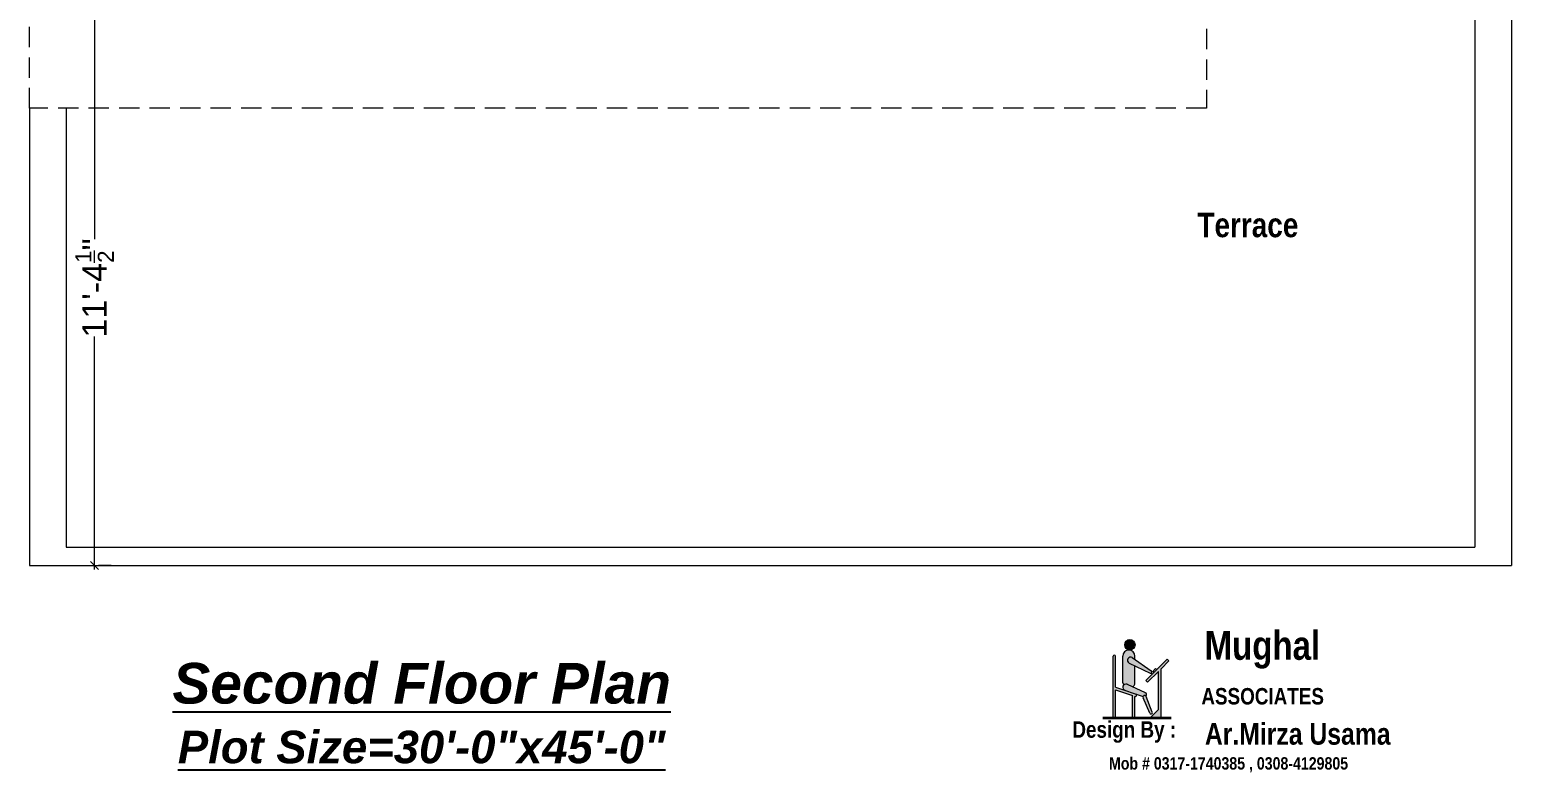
# Model space of a CAD drawing. Header units: inches. Extents: x 22513 to 23848, y -2930 to -2337.
# Drawn here: x 23453 to 23817.5, y -2870.4 to -2687.8 of the extents above; entities that cross this region are included whole.
import ezdxf

# ---------------------------------------------------------------- set-up
doc = ezdxf.new("R2010")
doc.units = ezdxf.units.IN
doc.header["$LTSCALE"] = 10
doc.header["$MEASUREMENT"] = 0
doc.linetypes.add('DASHED', pattern=[0.75, 0.5, -0.25])
doc.layers.add('line', color=7, linetype='Continuous', lineweight=13)
doc.layers.add('text', color=7, linetype='Continuous')
doc.styles.add('ALL', font='', dxfattribs={"height": 8})
doc.styles.add('AVA', font='', dxfattribs={"height": 5})
doc.styles.add('DETAIL', font='arial.ttf', dxfattribs={"height": 6})
doc.styles.add('ROM', font='timesi.ttf', dxfattribs={"height": 5.5})
doc.styles.add('TECH', font='techb___.ttf', dxfattribs={"height": 2.5})
doc.styles.get('ALL').set_extended_font_data('Allegro BT')
doc.styles.get('AVA').set_extended_font_data('AvantGarde Bk BT')
doc.dimstyles.new('DETAIL', dxfattribs={"dimtxt": 4, "dimasz": 2, "dimexe": 1, "dimexo": 5, "dimgap": 0.5, "dimtad": 0, "dimzin": 3, "dimlunit": 4, "dimtxsty": 'DETAIL', "dimblk": 'ARCHTICK', "dimcen": 0.25, "dimdle": 1, "dimclrd": 256, "dimclre": 256, "dimclrt": 256, "dimadec": 1, "dimazin": 0, "dimtfac": 0.66, "dimtmove": 1, "dimatfit": 3, "dimfxl": 1, "dimtolj": 1, "dimlwd": -1, "dimlwe": -1, "dimarcsym": 0})

# ---------------------------------------------------------------- blocks, each defined once
blk = doc.blocks.new('A$C441F5749')
for color, points in [(173, [(15.57, 32.2, 1), (18.1, 32.2, 1)]), (37, [(13.34, 29.36, 1), (12.71, 29.36), (12.71, 14.17), (13.34, 14.17), (13.34, 21.09), (17.46, 19.72), (17.46, 14.17), (18.09, 14.17), (18.09, 19.51, 1), (18.29, 20.11), (13.34, 21.76)]), (173, [(18.06, 27), (16.77, 27.61, -1.177417), (17.53, 28.97), (18.06, 28.6), (18.06, 29.4, 1), (15.1, 29.4), (15.1, 22.81, 0.234511), (15.36, 22.33, -0.335176), (16.31, 22.42), (17.5, 21.86, 0.294708), (18.06, 22.72)]), (173, [(17.44, 29.03, 1), (16.63, 27.68), (21.81, 25.23, 0.848955), (22.18, 25.76)]), (37, [(23.88, 16.28), (21.76, 14.17), (24.51, 14.17), (24.51, 26.29), (26.46, 28.24), (26.01, 28.69), (20.75, 23.43), (21.2, 22.98), (23.88, 25.66)]), (173, [(20.1, 19.51, -0.537412), (20.79, 19.56, 0.49803), (20.71, 20.37), (16.14, 22.5, 1), (15.64, 20.99)]), (173, [(21.77, 15.37, 0.958222), (22.37, 15.61), (20.84, 19.47, 1), (20.09, 19.14)])]:
    blk.add_hatch(color=color).paths.add_polyline_path(points)
for p, q in [((12.71, 14.17), (12.71, 29.36)), ((13.34, 21.76), (13.34, 29.36)), ((15.1, 22.84), (15.1, 29.4)), ((18.06, 28.6), (18.06, 29.4)), ((16.63, 27.68), (21.81, 25.23)), ((17.44, 29.03), (22.09, 25.82)), ((18.06, 22.74), (18.06, 27)), ((26.01, 28.69), (20.75, 23.43)), ((23.88, 25.66), (21.2, 22.98)), ((23.15, 26.32), (22.48, 25.64)), ((22.7, 25.42), (22.48, 25.64)), ((23.38, 26.09), (23.15, 26.32)), ((23.88, 16.28), (23.88, 25.66)), ((26.46, 28.24), (24.51, 26.29)), ((24.51, 14.17), (24.51, 26.29)), ((26.46, 28.24), (26.01, 28.69)), ((16.14, 22.5), (20.61, 20.42)), ((21.2, 22.98), (20.75, 23.43)), ((13.34, 21.76), (20.1, 19.51)), ((13.34, 14.17), (13.34, 21.09)), ((13.34, 21.09), (17.46, 19.72)), ((17.46, 14.17), (17.46, 19.72)), ((18.09, 14.17), (18.09, 19.51)), ((21.77, 15.37), (20.09, 19.14)), ((22.36, 15.64), (20.84, 19.47)), ((21.76, 14.17), (23.88, 16.28))]:
    blk.add_line(p, q)
at = {"lineweight": 35}
blk.add_line((27.04, 14.17), (10.18, 14.17), dxfattribs=at)
blk.add_circle((16.84, 32.2), 1.27)
for centre, radius, start, end in [((13.03, 29.36), 0.316, 0, 180), ((16.58, 29.4), 1.48, 0, 180), ((17.04, 28.35), 0.791, 59.0482, 239.0482), ((21.95, 25.52), 0.33, 244.7277, 64.7277), ((15.72, 22.83), 0.615, 178.4526, 234.3394), ((15.89, 21.75), 0.791, 71.5651, 251.5651), ((17.12, 22.73), 0.945, 293.8169, 0.5005), ((18.19, 19.81), 0.316, 251.5651, 71.5651), ((20.46, 19.3), 0.413, 24.0407, 204.0407), ((20.45, 19.93), 0.511, 312.627, 71.5651), ((22.06, 15.51), 0.325, 204.0407, 24.0407)]:
    blk.add_arc(centre, radius, start, end)
at = {"layer": 'text', "attachment_point": 8}
for s, insert, char_height, style in [('{\\fTechnicBold|b0|i0|c2|p2;Mughal}', (49.44, 26.31), 7.0875, 'ALL'), ('{\\fTechnicBold|b0|i0|c2|p2;ASSOCIATES}', (49.51, 17.45), 4.05, 'ALL'), ('{\\fTechnicBold|b0|i0|c2|p2;Design By :}', (15.46, 8.08), 4.05, 'AVA'), ('{\\fTechnicBold|b0|i0|c2|p2;Ar.Mirza Usama}', (58.14, 7.55), 5.3156, 'ALL'), ('{\\fTechnicBold|b0|i0|c2|p2;Mob # 0317-1740385 , 0308-4129805}', (41.12, 0.82), 3.0375, 'AVA')]:
    blk.add_mtext(s, dxfattribs=dict(at, insert=insert, char_height=char_height, style=style))
blk = doc.blocks.new('_ArchTick')
at = {"color": 0, "linetype": 'ByBlock', "const_width": 0.15}
blk.add_lwpolyline([(-0.5, -0.5), (0.5, 0.5)], dxfattribs=at)
blk = doc.blocks.new('*D218')
at = {"layer": 'Defpoints', "color": 0}
for p in [(23468.1, -2683.08), (23469, -2683.08), (23468.1, -2819.52)]:
    blk.add_point(p, dxfattribs=at)
at = {"layer": 'line'}
for p, q in [((23469, -2682.08), (23469, -2739.33)), ((23473.1, -2683.08), (23470, -2683.08)), ((23469, -2820.52), (23469, -2763.26)), ((23473.1, -2819.52), (23470, -2819.52))]:
    blk.add_line(p, q, dxfattribs=at)
at = {"layer": 'line', "xscale": 2, "yscale": 2, "zscale": 2}
for p, rotation in [((23469, -2683.08), 90), ((23469, -2819.52), 270)]:
    blk.add_blockref('_ArchTick', p, dxfattribs=dict(at, rotation=rotation))
at = {"layer": 'line', "insert": (23469, -2751.3), "char_height": 6, "attachment_point": 5, "rotation": 90, "style": 'DETAIL'}
blk.add_mtext('\\A1;11\'-4{\\H0.660000x;\\S1/2;}"', dxfattribs=at)

msp = doc.modelspace()

# ---------------------------------------------------------------- linework, layer by layer
at = {"layer": 'line', "linetype": 'DASHED'}
for p, q in [((23742.532, -2567.579), (23742.532, -2707.079)), ((23453.032, -2707.079), (23453.032, -2683.079)), ((23742.532, -2707.079), (23453.032, -2707.079))]:
    msp.add_line(p, q, dxfattribs=at)
at = {"layer": 'line', "color": 8}
for p, q in [((23808.532, -2567.579), (23808.532, -2815.017)), ((23817.532, -2567.579), (23817.532, -2819.517)), ((23453.032, -2707.079), (23453.032, -2819.517)), ((23462.032, -2707.079), (23462.032, -2815.017)), ((23462.032, -2815.017), (23808.532, -2815.017)), ((23453.032, -2819.517), (23817.532, -2819.517))]:
    msp.add_line(p, q, dxfattribs=at)

# ---------------------------------------------------------------- block references
at = {"layer": 'line', "color": 0}
msp.add_blockref('A$C441F5749', (23706.842, -2871.222), dxfattribs=at)

# ---------------------------------------------------------------- texts
at = {"layer": 'line', "insert": (23752.72, -2732.809), "char_height": 6, "attachment_point": 2, "style": 'TECH'}
msp.add_mtext('Terrace', dxfattribs=at)
at = {"layer": 'text', "insert": (23549.475, -2843.493), "char_height": 10, "width": 201.4375, "attachment_point": 2, "style": 'ROM'}
msp.add_mtext('{\\fArial|b1|i1|c0|p34;\\LSecond Floor Plan\\P\\H0.8x;Plot Size=30\'-0"x45\'-0"}', dxfattribs=at)

# ---------------------------------------------------------------- dimensions: what is measured, and where the dimension line sits
at = {"layer": 'line', "color": 0}
dim = msp.add_linear_dim(base=(23469.005, -2683.079), p1=(23468.101, -2819.517), p2=(23468.101, -2683.079), angle=90, dimstyle='DETAIL', dxfattribs=at)
dim.commit()
dim.dimension.update_dxf_attribs({"geometry": '*D218', "text_midpoint": (23469.005, -2751.298)})

doc.saveas('drawing.dxf')
